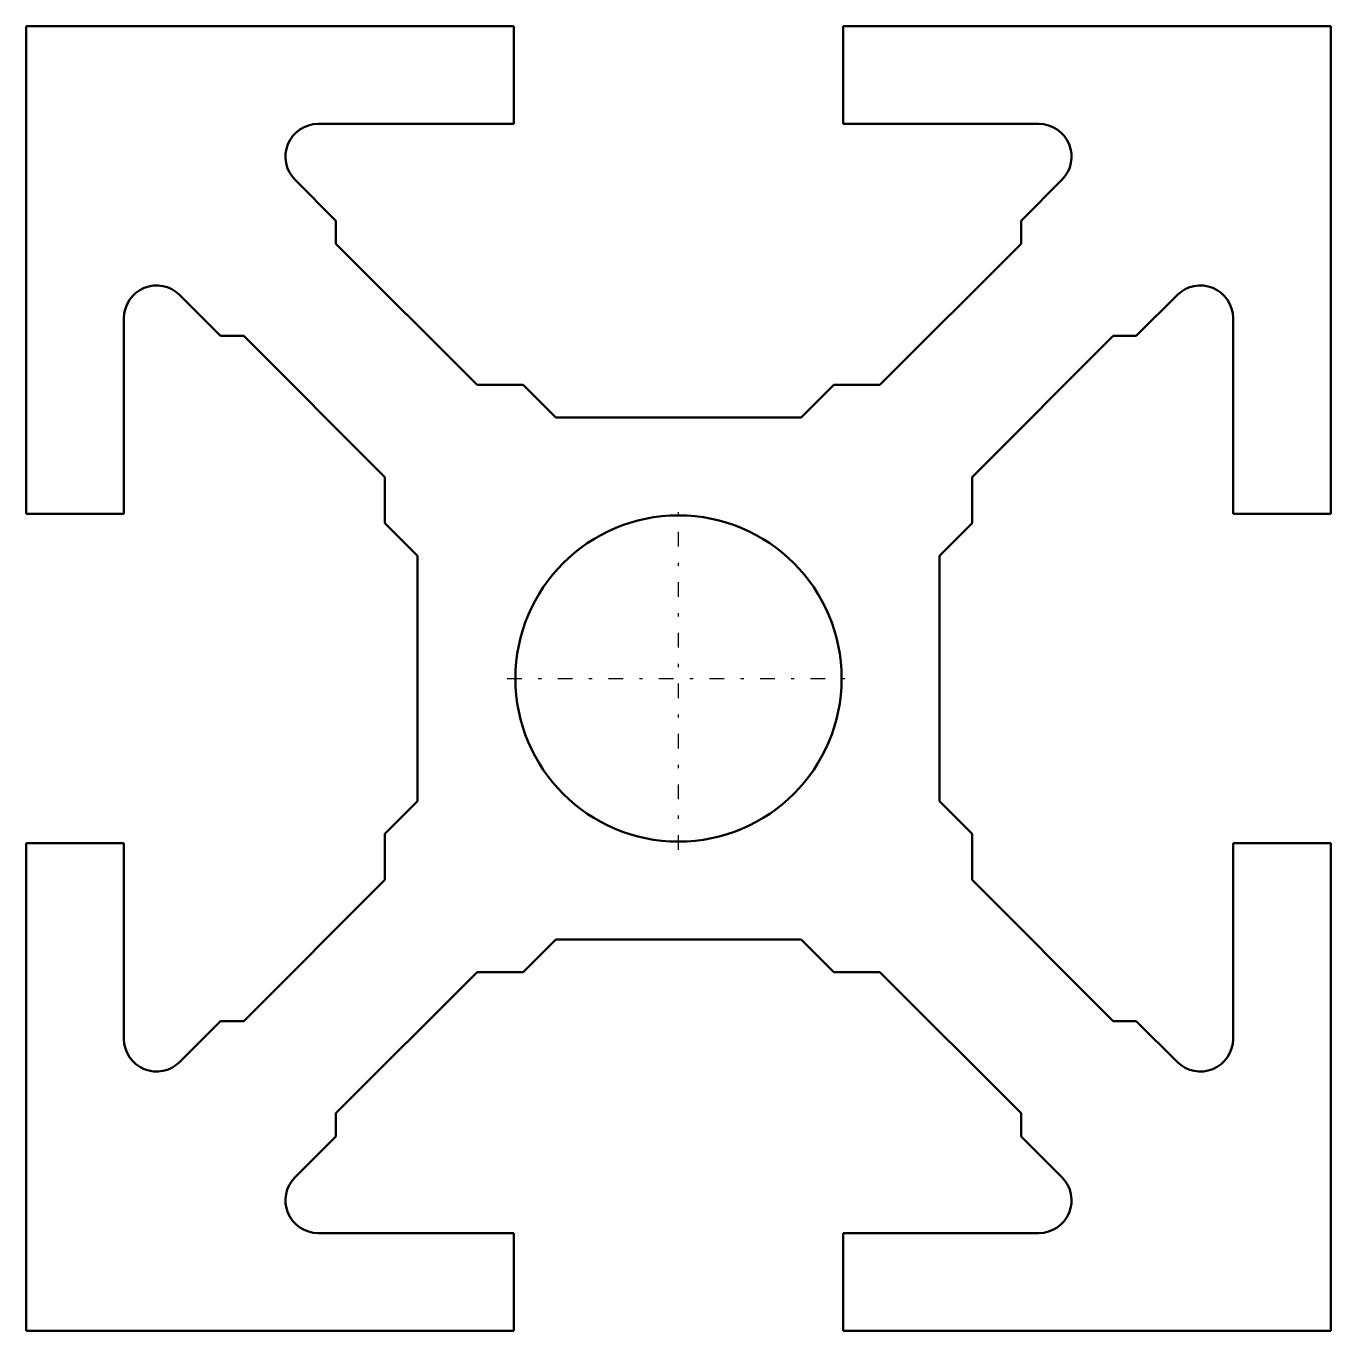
# Model space of a CAD drawing. Header units: millimetres. Extents: x 0 to 40, y 0 to 40.
import ezdxf

# ---------------------------------------------------------------- set-up
doc = ezdxf.new("R2010")
doc.units = ezdxf.units.MM
doc.linetypes.add('Center', pattern=[1.5, 0.45, -0.5, 0.05, -0.5])
doc.layers.add('AM_0', color=7, linetype='Continuous', lineweight=50)
doc.layers.add('AM_7', color=7, linetype='Center', lineweight=25)

msp = doc.modelspace()

# ---------------------------------------------------------------- linework, layer by layer
at = {"layer": 'AM_0'}
for p, q in [((14.95, 40), (0, 40)), ((0, 40), (0, 25.05)), ((14.95, 37), (14.95, 40)), ((40, 40), (25.05, 40)), ((25.05, 40), (25.05, 37)), ((40, 25.05), (40, 40)), ((8.95, 37), (14.95, 37)), ((25.05, 37), (31.05, 37)), ((9.5, 34.035), (8.243, 35.293)), ((31.757, 35.293), (30.5, 34.035)), ((9.5, 33.328), (9.5, 34.035)), ((30.5, 34.035), (30.5, 33.328)), ((13.828, 29), (9.5, 33.328)), ((30.5, 33.328), (26.172, 29)), ((4.707, 31.757), (5.964, 30.5)), ((34.035, 30.5), (35.293, 31.757)), ((3, 25.05), (3, 31.05)), ((37, 31.05), (37, 25.05)), ((5.964, 30.5), (6.672, 30.5)), ((6.672, 30.5), (11, 26.172)), ((29, 26.172), (33.328, 30.5)), ((33.328, 30.5), (34.035, 30.5)), ((15.243, 29), (13.828, 29)), ((16.243, 28), (15.243, 29)), ((24.757, 29), (23.757, 28)), ((26.172, 29), (24.757, 29)), ((23.757, 28), (16.243, 28)), ((11, 26.172), (11, 24.757)), ((29, 24.757), (29, 26.172)), ((0, 25.05), (3, 25.05)), ((37, 25.05), (40, 25.05)), ((11, 24.757), (12, 23.757)), ((28, 23.757), (29, 24.757)), ((12, 23.757), (12, 16.243)), ((28, 16.243), (28, 23.757)), ((12, 16.243), (11, 15.243)), ((29, 15.243), (28, 16.243)), ((11, 15.243), (11, 13.828)), ((29, 13.828), (29, 15.243)), ((3, 14.95), (0, 14.95)), ((0, 14.95), (0, 0)), ((3, 8.95), (3, 14.95)), ((40, 14.95), (37, 14.95)), ((37, 14.95), (37, 8.95)), ((40, 0), (40, 14.95)), ((11, 13.828), (6.672, 9.5)), ((33.328, 9.5), (29, 13.828)), ((15.243, 11), (16.243, 12)), ((16.243, 12), (23.757, 12)), ((23.757, 12), (24.757, 11)), ((9.5, 6.672), (13.828, 11)), ((13.828, 11), (15.243, 11)), ((24.757, 11), (26.172, 11)), ((26.172, 11), (30.5, 6.672)), ((5.964, 9.5), (4.707, 8.243)), ((6.672, 9.5), (5.964, 9.5)), ((34.035, 9.5), (33.328, 9.5)), ((35.293, 8.243), (34.035, 9.5)), ((9.5, 5.964), (9.5, 6.672)), ((30.5, 6.672), (30.5, 5.964)), ((8.243, 4.707), (9.5, 5.964)), ((30.5, 5.964), (31.757, 4.707)), ((14.95, 3), (8.95, 3)), ((14.95, 0), (14.95, 3)), ((31.05, 3), (25.05, 3)), ((25.05, 3), (25.05, 0)), ((0, 0), (14.95, 0)), ((25.05, 0), (40, 0))]:
    msp.add_line(p, q, dxfattribs=at)
msp.add_circle((20, 20), 5, dxfattribs=at)
for centre, start, end in [((8.95, 36), 90, 224.9989), ((31.05, 36), 315.001, 90), ((4, 31.05), 45.0009, 180), ((36, 31.05), 0, 134.9977), ((4, 8.95), 180, 315.0002), ((36, 8.95), 225.0011, 360), ((8.95, 4), 135.0007, 270), ((31.05, 4), 270, 44.9995)]:
    msp.add_arc(centre, 1, start, end, dxfattribs=at)
at = {"layer": 'AM_7'}
for p, q in [((20, 14.75), (20, 25.25)), ((14.75, 20), (25.25, 20))]:
    msp.add_line(p, q, dxfattribs=at)

doc.saveas('drawing.dxf')
